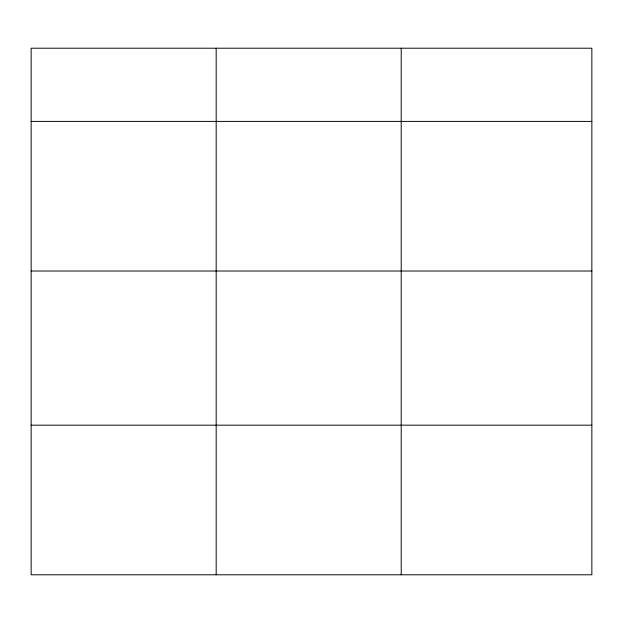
<?xml version="1.0" encoding="UTF-8"?>
<svg xmlns="http://www.w3.org/2000/svg" width="623" height="623" viewBox="0 0 623 623"><rect width="100%" height="100%" fill="white"/><g stroke="black" fill="none" stroke-linecap="round" stroke-linejoin="round"><path stroke-width="0.93" d="M591.85 271.021L591.85 48.212L31.15 48.212L31.15 574.788L591.85 574.788L591.85 271.021L31.15 271.021M31.15 121.407L591.85 121.407M31.15 425.174L591.85 425.174M401.212 48.212L401.212 574.788M216.181 48.212L216.181 574.788"/></g></svg>
